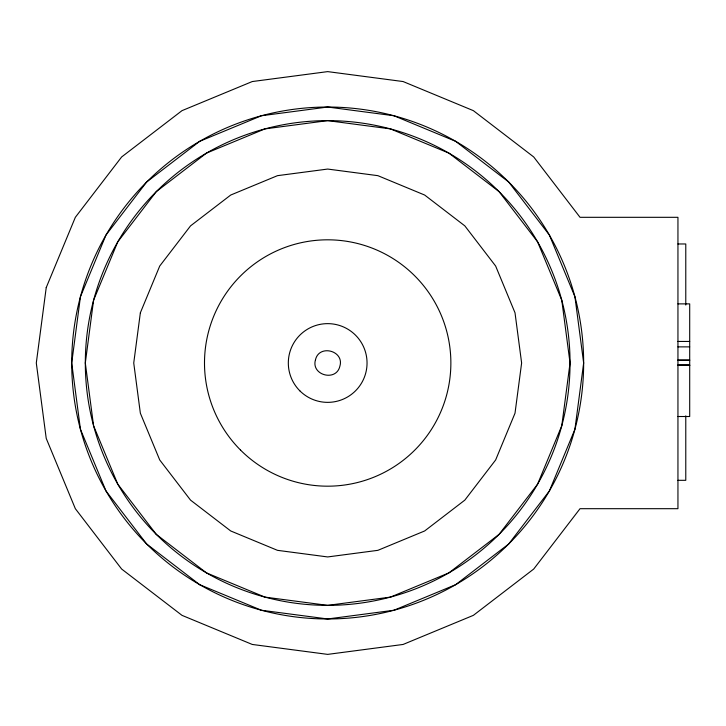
<?xml version="1.0" encoding="UTF-8"?>
<svg xmlns="http://www.w3.org/2000/svg" width="726" height="726" viewBox="0 0 726 726"><rect width="100%" height="100%" fill="white"/><g stroke="black" fill="none" stroke-linecap="round" stroke-linejoin="round"><path stroke-width="1.09" d="M677.948 243.972L685.78 243.972L685.78 305.038M677.948 303.876L689.7 303.876L689.7 416.515L677.948 416.515M677.948 341.447L689.7 341.447M677.948 346.874L689.7 346.874M677.948 359.96L689.7 359.96M677.948 360.368L689.7 360.368M677.948 364.978L689.7 364.978M677.948 365.314L689.7 365.314M677.948 365.387L689.7 365.387M677.948 480.313L685.78 480.313L685.78 415.853M46.228 287.587L36.3 363L46.228 438.413L75.341 508.69L121.641 569.039L181.99 615.349L252.267 644.452L327.68 654.38L403.102 644.452L473.37 615.349L533.719 569.039L580.029 508.69L677.948 508.69L677.948 217.31L580.029 217.31L533.719 156.961L473.37 110.651L403.102 81.548L327.68 71.62L252.267 81.548L181.99 110.651L121.641 156.961L75.341 217.31L46.228 287.587M80.432 296.752L71.711 363L80.432 429.248L106.005 490.985L146.679 544.001L199.695 584.675L261.433 610.248L327.68 618.969L393.937 610.248L455.665 584.675L508.681 544.001L549.364 490.985L574.928 429.248L583.65 363L574.928 296.752L549.364 235.015L508.681 181.999L455.665 141.325L393.937 115.752L327.68 107.031L261.433 115.752L199.695 141.325L146.679 181.999L106.005 235.015L80.432 296.752M93.572 300.274L85.314 363L93.572 425.726L117.784 484.178L156.308 534.381L206.502 572.896L264.954 597.108L327.68 605.366L390.416 597.108L448.868 572.896L499.061 534.381L537.576 484.178L561.788 425.726L570.046 363L561.788 300.274L537.576 241.822L499.061 191.619L448.868 153.104L390.416 128.892L327.68 120.634L264.954 128.892L206.502 153.104L156.308 191.619L117.784 241.822L93.572 300.274M140.354 312.806L133.738 363L140.354 413.194L159.729 459.966L190.548 500.132L230.714 530.96L277.486 550.335L327.68 556.942L377.874 550.335L424.656 530.96L464.822 500.132L495.64 459.966L515.015 413.194L521.622 363L515.015 312.806L495.64 266.034L464.822 225.868L424.656 195.04L377.874 175.665L327.68 169.058L277.486 175.665L230.714 195.04L190.548 225.868L159.729 266.034L140.354 312.806M315.501 359.733C310.719 375.224 336.256 382.067 339.859 366.267C344.641 350.776 319.104 343.933 315.501 359.733M199.695 584.675A255.969 255.969 0 0 0 583.65 363A255.969 255.969 0 0 0 199.695 141.325A255.969 255.969 0 0 0 199.695 584.675M156.308 534.381A242.366 242.366 0 0 0 561.788 425.726A242.366 242.366 0 0 0 264.954 128.892A242.366 242.366 0 0 0 156.308 534.381M240.578 450.111A123.193 123.193 0 0 0 446.671 394.88A123.193 123.193 0 0 0 295.8 244.009A123.193 123.193 0 0 0 240.578 450.111M299.847 390.833A39.367 39.367 0 0 0 365.704 373.191A39.367 39.367 0 0 0 317.498 324.976A39.367 39.367 0 0 0 299.847 390.833"/></g></svg>
